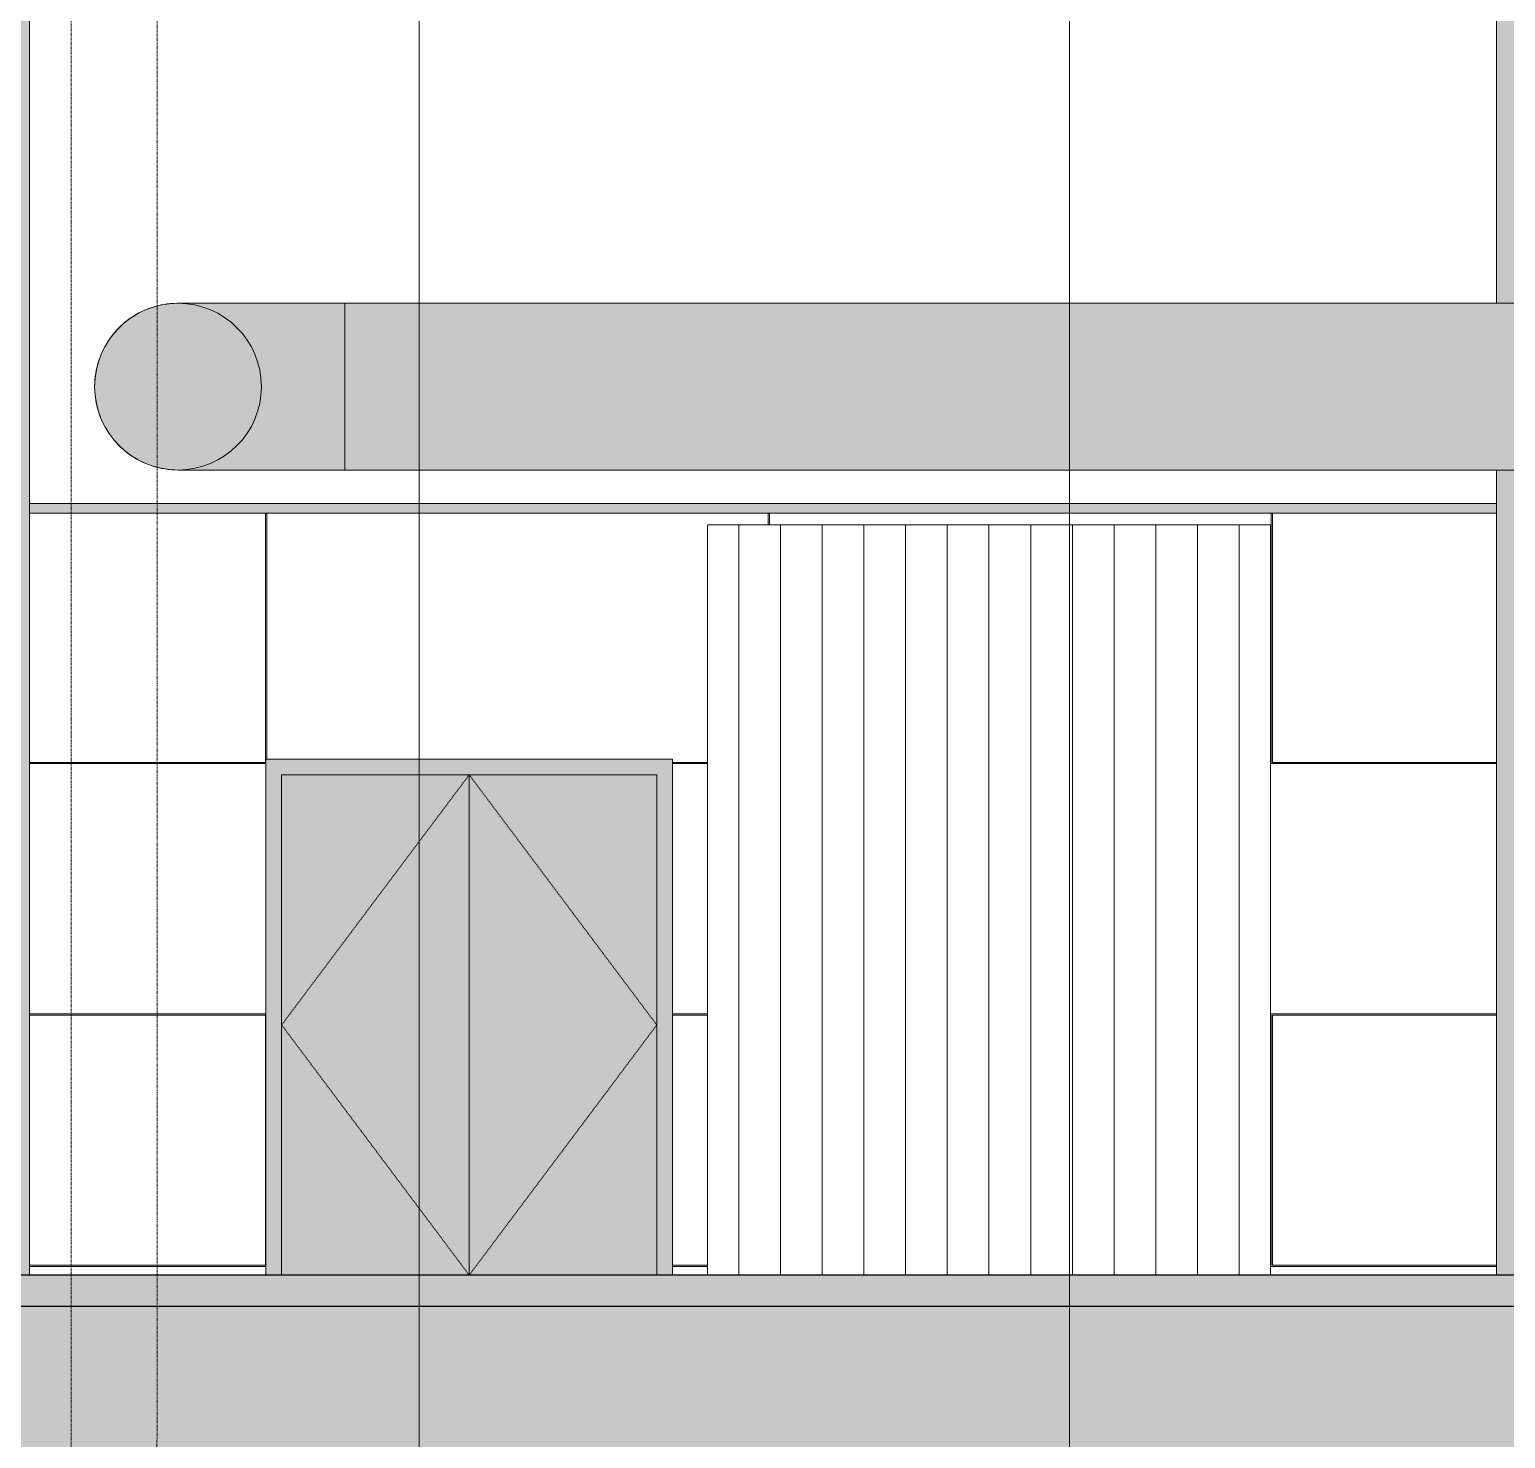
# Model space of a CAD drawing. Header units: inches. Extents: x 21380 to 98133, y -290 to 853.
# Drawn here: x 22799.4 to 23082.6, y -31.4 to 239 of the extents above; entities that cross this region are included whole.
import ezdxf

# ---------------------------------------------------------------- set-up
doc = ezdxf.new("R2010")
doc.units = ezdxf.units.IN
doc.header["$MEASUREMENT"] = 0
for name, pattern in [('Dash 1_16_', [0.125, 0.0625, -0.0625]), ('Dash Dot 3_16_', [0.3125, 0.1875, -0.0625, 0, -0.0625]), ('Grid Line 1_2_', [0.875, 0.5, -0.125, 0.125, -0.125])]:
    doc.linetypes.add(name, pattern=pattern)
for name, color, linetype, lineweight in [('A-ANNO-SYMB', 150, 'Continuous', 9), ('A-DOOR', 31, 'Continuous', 9), ('A-DOOR-FRAM', 31, 'Continuous', 9), ('A-FLOR', 192, 'Continuous', 9), ('A-FLOR-LEVL', 51, 'Continuous', 9), ('A-FLOR-PATT', 8, 'Continuous', 25), ('A-WALL', 113, 'Continuous', 9), ('A-WALL-PATT', 111, 'Continuous', 25), ('C-TOPO', 7, 'Continuous', 9), ('G-ANNO-SYMB', 111, 'Continuous', 9), ('M-HVAC-DUCT', 70, 'Continuous', 9), ('S-BEAM', 12, 'Continuous', 9), ('S-COLS', 52, 'Continuous', 9), ('S-GRID', 1, 'Continuous', 9)]:
    doc.layers.add(name, color=color, linetype=linetype, lineweight=lineweight)

# ---------------------------------------------------------------- blocks, each defined once
blk = doc.blocks.new('Struct_Xcel_Sports Complex_rvt-1-Building Section - East_West looking North')
at = {"layer": 'A-FLOR-PATT', "lineweight": 9}
h = blk.add_hatch(dxfattribs=at)
h.set_pattern_fill('FP_9', style=0, pattern_type=2)
h.set_pattern_definition([(50, (22097.104, 100.19), (55.0854, -4.81984), [5.76, -63.36]), (355, (22097.104, 100.19), (-10.6557, 57.7685), [4.608, -50.688]), (100.451, (22101.695, 99.787), (44.4295, 52.94866), [4.895, -53.848]), (46.184, (22097.104, 115.55), (81.9644, -12.7121), [8.64, -95.04]), (96.636, (22103.935, 114.49), (71.7815, 74.8124), [7.343, -80.772]), (351.184, (22097.1, 115.55), (71.782, 74.8124), [6.912, -76.032]), (21, (22104.784, 111.71), (45.84207, -30.92146), [5.76, -63.36]), (326, (22104.784, 111.71), (18.6871, 55.6915), [4.608, -50.688]), (71.451, (22108.605, 109.13), (64.5289, 24.7701), [4.895, -53.848]), (37.5, (22097.104, 100.189), (0.93389, 25.56682), [2.534, -47.539, 2.534, -48.922, -50.88]), (37.5, (22097.104, 100.189), (0.93389, 25.56682), [-101.53, 2.534, -48.346]), (7.5, (22097.104, 100.19), (20.20404, 30.2913), [2.534, -26.803, 2.534, -46.387, -19.392]), (7.5, (22097.104, 100.19), (20.20404, 30.2913), [-78.259, 2.534, -16.858]), (327.5, (22079.978, 100.19), (40.99778, -1.7324), [2.534, -16.666, 2.534, -57.37, -79.488]), (327.5, (22079.978, 100.19), (40.99778, -1.7324), [-79.104, 2.534, -76.954]), (317.5, (22072.298, 100.19), (44.78888, 7.68784), [2.534, -22.426, 2.534, -37.248, -56.448]), (317.5, (22072.298, 100.19), (44.78888, 7.68784), [-64.742, 2.534, -53.914])])
h.paths.add_polyline_path([(22772.64, -6), (26273.39, -6), (26273.39, 0), (22772.64, 0), (22772.64, -1.69)], flags=0)
at = {"layer": 'A-FLOR', "color": 250, "lineweight": 25}
for p, q in [((26273.39, 0), (22772.64, 0)), ((26273.39, -6), (22772.64, -6))]:
    blk.add_line(p, q, dxfattribs=at)
blk = doc.blocks.new('Double-Flush - 72_ x 96_-983185-Building Section - East_West looking North')
at = {"layer": 'A-DOOR'}
for points in [[(22883.77, 0), (22883.77, 96), (22847.77, 96), (22847.77, 0), (22854.71, 0)], [(22919.77, 0), (22919.77, 96), (22883.77, 96), (22883.77, 0), (22900.27, 0)]]:
    blk.add_hatch(color=256, dxfattribs=at).paths.add_polyline_path(points, flags=0)
at = {"layer": 'A-DOOR-FRAM'}
blk.add_hatch(color=256, dxfattribs=at).paths.add_polyline_path([(22844.77, 0), (22847.77, 0), (22847.77, 96), (22919.77, 96), (22919.77, 0), (22922.77, 0), (22922.77, 99), (22844.77, 99), (22844.77, 76.43)], flags=0)
at = {"layer": 'A-DOOR', "linetype": 'Dash 1_16_'}
for p, q in [((22847.77, 48), (22883.77, 96)), ((22883.77, 96), (22919.77, 48)), ((22883.77, 0), (22847.77, 48)), ((22883.77, 0), (22919.77, 48))]:
    blk.add_line(p, q, dxfattribs=at)
at = {"layer": 'A-DOOR'}
for p, q in [((22883.77, 0), (22883.77, 96)), ((22883.77, 96), (22883.77, 0))]:
    blk.add_line(p, q, dxfattribs=at)
at = {"layer": 'A-DOOR-FRAM'}
for p, q in [((22922.77, 99), (22844.77, 99)), ((22844.77, 99), (22844.77, 0)), ((22922.77, 0), (22922.77, 99)), ((22847.77, 0), (22847.77, 96)), ((22847.77, 96), (22919.77, 96)), ((22919.77, 96), (22919.77, 0))]:
    blk.add_line(p, q, dxfattribs=at)
blk = doc.blocks.new('overhead door - one-983186-Building Section - East_West looking North')
at = {"layer": 'A-DOOR'}
h = blk.add_hatch(dxfattribs=at)
h.set_pattern_fill('FP_11', color=256, style=0, pattern_type=2)
h.set_pattern_definition([(90, (22983.515, 0), (-8, 5e-16), [])])
h.paths.add_polyline_path([(22995.08, 0), (23037.52, 0), (23037.52, 144), (22929.52, 144), (22929.52, 0)], flags=0)
for p, q in [((22929.52, 144), (22929.52, 0)), ((23037.52, 144), (22929.52, 144)), ((23037.52, 0), (23037.52, 144))]:
    blk.add_line(p, q, dxfattribs=at)
blk = doc.blocks.new('columns and girder2 - one-V30-Building Section - East_West looking North')
at = {"layer": 'S-BEAM'}
h = blk.add_hatch(color=256, dxfattribs=at)
h.paths.add_polyline_path([(23085.52, 0), (23085.89, 0), (23085.89, 1), (23090.89, 1), (23090.89, 154.5), (23080.89, 154.5), (23080.89, 0), (23085.39, 0)], flags=0)
h.paths.add_polyline_path([(23080.89, 186.5), (23090.89, 186.5), (23090.89, 330.48), (23080.89, 330.48), (23080.89, 232.68)], flags=0)
for p, q in [((23080.89, 186.5), (23080.89, 330.48)), ((23080.89, 0), (23080.89, 154.5))]:
    blk.add_line(p, q, dxfattribs=at)
blk = doc.blocks.new('Girt_Z - 10_D-1516133-Building Section - East_West looking North')
at = {"layer": 'S-BEAM'}
h = blk.add_hatch(color=256, dxfattribs=at)
h.paths.add_polyline_path([(25985.89, 146.25), (25998.27, 146.26), (25998.27, 148.06), (25985.89, 148.06), (25985.89, 146.25)], flags=0)
h.paths.add_polyline_path([(25999.52, 146.25), (26017.89, 146.25), (26017.89, 148.06), (25999.52, 148.06), (25999.52, 146.26)], flags=0)
h.paths.add_polyline_path([(26259.39, 146.25), (26259.39, 148.06), (26256.43, 148.06), (26256.43, 146.25), (26258.7, 146.25)], flags=0)
h.paths.add_polyline_path([(26249.8, 146.25), (26249.8, 148.06), (26244.43, 148.06), (26244.43, 146.25)], flags=0)
h.paths.add_polyline_path([(26019.14, 146.25), (26201.8, 146.25), (26201.8, 148.06), (26019.14, 148.06)], flags=0)
h.paths.add_polyline_path([(26237.8, 146.25), (26237.8, 148.06), (26232.43, 148.06), (26232.43, 146.25)], flags=0)
h.paths.add_polyline_path([(26225.8, 146.25), (26225.8, 148.06), (26220.43, 148.06), (26220.43, 146.25), (26223.61, 146.25)], flags=0)
h.paths.add_polyline_path([(26208.43, 146.25), (26213.8, 146.25), (26213.8, 148.06), (26208.43, 148.06)], flags=0)
h.paths.add_polyline_path([(23370.39, 146.25), (23370.39, 148.06), (23090.89, 148.06), (23090.89, 146.25), (23275.82, 146.25)], flags=0)
h.paths.add_polyline_path([(23080.89, 146.25), (23080.89, 148.06), (22799.39, 148.06), (22799.39, 146.25), (23037.52, 146.25)], flags=0)
h.paths.add_polyline_path([(23416.19, 146.25), (23483.87, 146.25), (23485.19, 148.06), (23380.39, 148.06), (23380.39, 146.25)], flags=0)
h.paths.add_polyline_path([(25968.77, 146.25), (25975.89, 146.25), (25975.89, 148.06), (25696.39, 148.06), (25696.39, 146.25), (25942.87, 146.25)], flags=0)
h.paths.add_polyline_path([(23486.3, 146.25), (23555.48, 146.25), (23554.1, 148.06), (23486.47, 148.06), (23485.14, 146.25), (23485.5, 146.25)], flags=0)
h.paths.add_polyline_path([(24644.44, 146.25), (24713.44, 146.25), (24712.07, 148.06), (24644.44, 147.98), (24643.18, 146.25), (24644.33, 146.25)], flags=0)
h.paths.add_polyline_path([(25686.39, 146.25), (25686.39, 148.06), (25658.17, 148), (25658.17, 146.25), (25662.13, 146.25)], flags=0)
h.paths.add_polyline_path([(25585.63, 146.25), (25586.17, 146.25), (25586.17, 148.06), (25406.89, 148.06), (25406.89, 146.25), (25585.59, 146.25)], flags=0)
h.paths.add_polyline_path([(25396.89, 146.25), (25396.89, 148.06), (25117.39, 148.06), (25117.39, 146.25), (25381.39, 146.25)], flags=0)
h.paths.add_polyline_path([(25107.39, 146.25), (25107.39, 148.06), (24992.61, 148), (24992.61, 146.25), (25100.64, 146.25)], flags=0)
h.paths.add_polyline_path([(23605.87, 146.25), (23659.89, 146.25), (23659.89, 148.06), (23555.37, 148.06), (23556.75, 146.25), (23605.42, 146.25)], flags=0)
h.paths.add_polyline_path([(24920.61, 146.25), (24920.61, 148.06), (24827.89, 148.06), (24827.89, 146.25), (24920.23, 146.25)], flags=0)
h.paths.add_polyline_path([(23669.89, 146.25), (23949.39, 146.25), (23949.39, 148.06), (23669.89, 148.06)], flags=0)
h.paths.add_polyline_path([(24817.89, 146.25), (24817.89, 148.06), (24713.34, 148.06), (24714.72, 146.25), (24749.72, 146.25)], flags=0)
h.paths.add_polyline_path([(23959.39, 146.25), (24238.89, 146.25), (24238.89, 148.06), (23959.39, 148.06)], flags=0)
h.paths.add_polyline_path([(24248.89, 146.25), (24528.39, 146.25), (24528.39, 148.06), (24248.89, 148.06)], flags=0)
h.paths.add_polyline_path([(24538.39, 146.25), (24641.9, 146.25), (24643.22, 148.06), (24538.39, 148.06)], flags=0)
blk.add_line((22799.39, 148.06), (23080.89, 148.06), dxfattribs=at)
blk = doc.blocks.new('Round Elbow - 1_0 D-1542880-Building Section - East_West looking North')
at = {"layer": 'M-HVAC-DUCT'}
for points in [[(22827.89, 154.5), (22830.67, 154.74), (22833.36, 155.46), (22835.89, 156.64), (22838.17, 158.24), (22840.15, 160.22), (22841.75, 162.5), (22842.93, 165.03), (22843.65, 167.72), (22843.89, 170.5), (22843.65, 173.28), (22842.93, 175.97), (22841.75, 178.5), (22840.15, 180.78), (22838.17, 182.76), (22835.89, 184.36), (22833.36, 185.54), (22830.67, 186.26), (22827.89, 186.5), (22825.11, 186.26), (22822.42, 185.54), (22819.61, 184.16), (22817.61, 182.76), (22815.63, 180.78), (22814.03, 178.5), (22812.86, 175.97), (22812.13, 173.28), (22811.89, 170.5), (22812.13, 167.72), (22812.86, 165.03), (22814.03, 162.5), (22815.63, 160.22), (22817.61, 158.24), (22819.89, 156.64), (22822.42, 155.46), (22825.11, 154.74), (22827.26, 154.56)], [(22845.08, 170.5), (22859.89, 170.5), (22859.89, 186.5), (22828.39, 186.46), (22831.1, 186.14), (22833.36, 185.54), (22835.89, 184.36), (22838.17, 182.76), (22840.15, 180.78), (22841.75, 178.5), (22842.93, 175.97), (22843.65, 173.28), (22843.83, 171.23), (22843.89, 170.5), (22844.86, 170.5)], [(22838.95, 154.5), (22859.89, 154.56), (22859.89, 170.5), (22843.89, 170.5), (22843.65, 167.72), (22842.93, 165.03), (22841.75, 162.5), (22840.15, 160.22), (22838.17, 158.24), (22835.89, 156.64), (22833.36, 155.46), (22830.67, 154.74), (22828.82, 154.5), (22838.67, 154.5)]]:
    blk.add_hatch(color=256, dxfattribs=at).paths.add_polyline_path(points, flags=0)
for p, q in [((22859.89, 186.5), (22859.89, 170.5)), ((22859.89, 170.5), (22859.89, 154.5))]:
    blk.add_line(p, q, dxfattribs=at)
at = {"layer": 'M-HVAC-DUCT', "flags": 128}
for points in [[(22811.89, 170.5), (22811.9, 171.14), (22811.94, 171.78), (22812.01, 172.42), (22812.09, 173.05), (22812.21, 173.68), (22812.35, 174.3), (22812.51, 174.92), (22812.7, 175.53), (22812.92, 176.14), (22813.15, 176.73), (22813.41, 177.32), (22813.7, 177.89), (22814.01, 178.45), (22814.33, 179), (22814.68, 179.53), (22815.06, 180.06), (22815.45, 180.56), (22815.86, 181.05), (22816.29, 181.52), (22816.74, 181.98), (22817.21, 182.41), (22817.7, 182.83), (22818.2, 183.23), (22818.71, 183.61), (22819.25, 183.96), (22819.79, 184.3), (22820.35, 184.61), (22820.92, 184.9), (22821.5, 185.17), (22822.09, 185.41), (22822.69, 185.63), (22823.3, 185.83), (22823.92, 186), (22824.54, 186.15), (22825.17, 186.27), (22825.8, 186.36), (22826.44, 186.43), (22827.08, 186.48), (22827.72, 186.5), (22827.89, 186.5)], [(22827.89, 186.5), (22827.92, 186.5), (22827.99, 186.5), (22828.12, 186.5), (22828.3, 186.5), (22828.53, 186.5), (22828.81, 186.5), (22829.14, 186.5), (22829.51, 186.5), (22829.94, 186.5), (22830.42, 186.5), (22830.94, 186.5), (22831.51, 186.5), (22832.12, 186.5), (22832.78, 186.5), (22833.48, 186.5), (22834.22, 186.5), (22835.01, 186.5), (22835.83, 186.5), (22836.7, 186.5), (22837.6, 186.5), (22838.53, 186.5), (22839.5, 186.5), (22840.5, 186.5), (22841.54, 186.5), (22842.6, 186.5), (22843.69, 186.5), (22844.81, 186.5), (22845.95, 186.5), (22847.11, 186.5), (22848.29, 186.5), (22849.5, 186.5), (22850.72, 186.5), (22851.95, 186.5), (22853.19, 186.5), (22854.45, 186.5), (22855.72, 186.5), (22856.99, 186.5), (22858.27, 186.5), (22859.54, 186.5), (22859.89, 186.5)], [(22827.89, 154.5), (22827.25, 154.51), (22826.61, 154.55), (22825.97, 154.62), (22825.34, 154.7), (22824.71, 154.82), (22824.09, 154.96), (22823.47, 155.12), (22822.86, 155.31), (22822.25, 155.53), (22821.66, 155.76), (22821.08, 156.02), (22820.5, 156.31), (22819.94, 156.61), (22819.39, 156.94), (22818.86, 157.29), (22818.34, 157.67), (22817.83, 158.06), (22817.34, 158.47), (22816.87, 158.9), (22816.41, 159.35), (22815.98, 159.82), (22815.56, 160.31), (22815.16, 160.81), (22814.78, 161.32), (22814.43, 161.86), (22814.09, 162.4), (22813.78, 162.96), (22813.49, 163.53), (22813.22, 164.11), (22812.98, 164.7), (22812.76, 165.3), (22812.56, 165.91), (22812.39, 166.53), (22812.24, 167.15), (22812.12, 167.78), (22812.03, 168.41), (22811.96, 169.05), (22811.91, 169.69), (22811.89, 170.33), (22811.89, 170.5)], [(22859.89, 154.5), (22858.61, 154.5), (22857.33, 154.5), (22856.06, 154.5), (22854.79, 154.5), (22853.53, 154.5), (22852.28, 154.5), (22851.05, 154.5), (22849.82, 154.5), (22848.62, 154.5), (22847.43, 154.5), (22846.26, 154.5), (22845.11, 154.5), (22843.99, 154.5), (22842.89, 154.5), (22841.82, 154.5), (22840.78, 154.5), (22839.77, 154.5), (22838.79, 154.5), (22837.84, 154.5), (22836.93, 154.5), (22836.06, 154.5), (22835.23, 154.5), (22834.43, 154.5), (22833.68, 154.5), (22832.96, 154.5), (22832.29, 154.5), (22831.67, 154.5), (22831.09, 154.5), (22830.55, 154.5), (22830.06, 154.5), (22829.63, 154.5), (22829.23, 154.5), (22828.89, 154.5), (22828.6, 154.5), (22828.36, 154.5), (22828.16, 154.5), (22828.02, 154.5), (22827.93, 154.5), (22827.89, 154.5), (22827.89, 154.5)]]:
    blk.add_lwpolyline(points, dxfattribs=at)
at = {"layer": 'M-HVAC-DUCT'}
for start, end in [(90, 180), (360, 90), (180, 270), (270, 360)]:
    blk.add_arc((22827.89, 170.5), 16, start, end, dxfattribs=at)

msp = doc.modelspace()

# ---------------------------------------------------------------- hatches: boundary and pattern name
at = {"layer": 'A-WALL-PATT', "lineweight": 9}
h = msp.add_hatch(dxfattribs=at)
h.set_pattern_fill('FP_8', color=256, style=0, pattern_type=2)
h.set_pattern_definition([(90, (26077.26, 339.5), (-193, -193), [48, -145]), (180, (26077.26, 339.5), (-2e-14, -193), [96.25, -96.75]), (270, (25981.01, 387.5), (-193, -193), [48, -145]), (180, (26077.26, 387.5), (-2e-14, -193), [96.25, -96.75]), (270, (25980.76, 387.5), (-193, -193), [48, -145]), (180, (25980.76, 387.5), (-2e-14, -193), [96.25, -96.75]), (90, (25884.51, 339.5), (-193, -193), [48, -145]), (180, (25980.76, 339.5), (-2e-14, -193), [96.25, -96.75]), (90, (26029.26, 387.75), (-193, -193), [48, -145]), (180, (26077.51, 387.75), (-2e-14, -193), [48.25, -144.75]), (180, (26077.51, 435.75), (-2e-14, -193), [48.25, -144.75]), (90, (25932.76, 387.75), (-193, -193), [48, -145]), (180, (26029.01, 387.75), (-2e-14, -193), [96.25, -96.75]), (270, (26029.01, 435.75), (-193, -193), [48, -145]), (180, (26029.01, 435.75), (-2e-14, -193), [96.25, -96.75]), (180, (25932.51, 387.75), (-2e-14, -193), [48, -145]), (270, (25932.51, 435.75), (-193, -193), [48, -145]), (180, (25932.51, 435.75), (-2e-14, -193), [48, -145]), (90, (26077.26, 436), (-193, -193), [48, -145]), (180, (26077.26, 436), (-2e-14, -193), [96.25, -96.75]), (270, (25981.01, 484), (-193, -193), [48, -145]), (180, (26077.26, 484), (-2e-14, -193), [96.25, -96.75]), (270, (25980.76, 484), (-193, -193), [48, -145]), (180, (25980.76, 484), (-2e-14, -193), [96.25, -96.75]), (270, (25884.51, 484), (-193, -193), [48, -145]), (180, (25980.76, 436), (-2e-14, -193), [96.25, -96.75]), (90, (26029.26, 484.25), (-193, -193), [48, -145]), (180, (26077.51, 484.25), (-2e-14, -193), [48.25, -144.75]), (180, (26077.51, 532.25), (-2e-14, -193), [48.25, -144.75]), (90, (25932.76, 484.25), (-193, -193), [48, -145]), (180, (26029.01, 484.25), (-2e-14, -193), [96.25, -96.75]), (270, (26029.01, 532.25), (-193, -193), [48, -145]), (180, (26029.01, 532.25), (-2e-14, -193), [96.25, -96.75]), (180, (25932.51, 484.25), (-2e-14, -193), [48, -145]), (270, (25932.51, 532.25), (-193, -193), [48, -145]), (180, (25932.51, 532.25), (-2e-14, -193), [48, -145])])
h.paths.add_polyline_path([(23080.89, 0), (23080.89, 146.25), (22799.39, 146.25), (22799.39, 0), (22844.77, 0), (22844.77, 99), (22922.77, 99), (22922.77, 0), (22929.52, 0), (22929.52, 144), (23037.52, 144), (23037.52, 0)], flags=0)
h.paths.add_polyline_path([(23837.3, 1), (23949.39, 1), (23949.39, 146.25), (23669.89, 146.25), (23669.89, 1)], flags=0)
h.paths.add_polyline_path([(23959.39, 1), (24238.89, 1), (24238.89, 146.25), (23959.39, 146.25), (23959.39, 30.57)], flags=0)
h.paths.add_polyline_path([(24750.2, 1), (24817.89, 1), (24817.89, 5.88), (24713.42, 146.25), (24643.15, 146.25), (24538.39, 5.46), (24538.39, 1), (24729.32, 1)], flags=0)
h.paths.add_polyline_path([(23656.69, 1), (23659.89, 1), (23659.89, 5.96), (23555.45, 146.25), (23485.12, 146.25), (23380.39, 5.54), (23380.39, 1), (23605.87, 1)], flags=0)
h.paths.add_polyline_path([(24827.89, 1), (25107.39, 1), (25107.39, 146.25), (24992.61, 146.25), (24992.61, 114), (24962.08, 113.93), (24961.57, 113.35), (24961.52, 113.28), (24960.68, 107.11), (24960.54, 104.58), (24960.53, 101.31), (24952.61, 101.31), (24952.64, 105.73), (24952.38, 109.05), (24951.54, 113.43), (24951.37, 113.58), (24951.05, 114), (24920.61, 114), (24920.61, 146.25), (24827.89, 146.25), (24827.89, 59.36)], flags=0)
h.paths.add_polyline_path([(25117.39, 1), (25396.89, 1), (25396.89, 146.25), (25117.39, 146.25), (25117.39, 68.96)], flags=0)
h.paths.add_polyline_path([(24391.61, 1), (24528.39, 1), (24528.39, 146.25), (24248.89, 146.25), (24248.89, 1), (24391.42, 1)], flags=0)
h.paths.add_polyline_path([(25975.89, 1), (25975.89, 146.25), (25696.39, 146.25), (25696.39, 1), (25929.77, 1), (25929.77, 99), (25971.77, 99), (25971.77, 1)], flags=0)
h.paths.add_polyline_path([(23224.26, 1), (23370.39, 1), (23370.39, 146.25), (23090.89, 146.25), (23090.89, 1), (23135.45, 1)], flags=0)
h.paths.add_polyline_path([(25406.89, 1), (25686.39, 1), (25686.39, 146.25), (25658.17, 146.25), (25658.17, 114), (25627.65, 113.93), (25627.16, 113.11), (25627.01, 112.5), (25626.34, 108.24), (25626.11, 104.39), (25626.1, 101.31), (25618.17, 101.31), (25618.21, 105.73), (25617.95, 109.05), (25617.11, 113.3), (25616.6, 114), (25586.17, 114), (25586.17, 146.25), (25406.89, 146.25), (25406.89, 76.43)], flags=0)
h.paths.add_polyline_path([(24538.39, 7.14), (24641.87, 146.25), (24538.39, 146.25), (24538.39, 49.77)], flags=0)
h.paths.add_polyline_path([(23380.39, 7.21), (23483.84, 146.25), (23380.39, 146.25), (23380.39, 11.37)], flags=0)
h.paths.add_polyline_path([(24817.89, 7.56), (24817.89, 146.25), (24714.69, 146.25), (24786.99, 49.08)], flags=0)
h.paths.add_polyline_path([(23659.89, 7.63), (23659.89, 146.25), (23556.72, 146.25), (23656.69, 11.93)], flags=0)
at = {"layer": 'C-TOPO'}
h = msp.add_hatch(dxfattribs=at)
h.set_pattern_fill('FP_2', color=256, style=0, pattern_type=2)
h.set_pattern_definition([(0, (22097.104, 100.19), (48, 48), [48, -48]), (0, (22097.104, 118.19), (48, 48), [48, -48]), (0, (22097.104, 136.19), (48, 48), [48, -48]), (90, (22103.104, 142.19), (-48, 48), [48, -48]), (90, (22121.104, 142.19), (-48, 48), [48, -48]), (90, (22139.104, 142.19), (-48, 48), [48, -48])])
h.paths.add_polyline_path([(24413.39, -79.81), (26363.98, -79.81), (26363.98, 0), (26283.39, 0), (26283.39, -36), (26286.39, -36), (26286.39, -48), (26268.39, -48), (26268.39, -36), (26273.39, -36), (26273.39, -6), (22772.64, -6), (22772.64, -79.81), (24406.09, -79.81)], flags=0)
at = {"layer": 'M-HVAC-DUCT', "lineweight": 5}
for points in [[(22870.3, 170.5), (24495.89, 170.5), (24495.89, 186.5), (22859.89, 186.5), (22859.89, 170.5)], [(24495.89, 154.5), (24495.89, 170.5), (22859.89, 170.5), (22859.89, 154.5), (24398.79, 154.5)]]:
    msp.add_hatch(color=256, dxfattribs=at).paths.add_polyline_path(points, flags=0)
at = {"layer": 'S-COLS', "lineweight": 5}
msp.add_hatch(color=256, dxfattribs=at).paths.add_polyline_path([(22791.39, 0), (22799.39, 0), (22799.39, 383.47), (22791.52, 383.47), (22791.52, 385.52), (22791.39, 385.52), (22791.39, 146.25), (22792.14, 146.25), (22792.14, 98.25), (22791.39, 98.25), (22791.39, 76.43)], flags=0)

# ---------------------------------------------------------------- linework, layer by layer
at = {"layer": 'A-ANNO-SYMB', "linetype": 'Dash Dot 3_16_'}
msp.add_line((22823.86, -31.35), (22823.86, 381.86), dxfattribs=at)
msp.add_arc((22799.86, -31.35), 24, 270, 360, dxfattribs=at)
at = {"layer": 'A-FLOR-LEVL', "linetype": 'Grid Line 1_2_'}
msp.add_line((21678.64, 0), (26557.32, 0), dxfattribs=at)
at = {"layer": 'A-WALL'}
msp.add_line((23080.89, 146.25), (22799.39, 146.25), dxfattribs=at)
at = {"layer": 'G-ANNO-SYMB'}
for p, q in [((22874.16, 545.16), (22874.16, -79.66)), ((22998.96, 545.16), (22998.96, -271.66))]:
    msp.add_line(p, q, dxfattribs=at)
at = {"layer": 'M-HVAC-DUCT'}
for p, q in [((24495.89, 186.5), (22859.89, 186.5)), ((22859.89, 154.5), (22859.89, 186.5)), ((22859.89, 154.5), (24495.89, 154.5))]:
    msp.add_line(p, q, dxfattribs=at)
at = {"layer": 'S-COLS'}
msp.add_line((22799.39, 383.47), (22799.39, 0), dxfattribs=at)
at = {"layer": 'S-GRID', "linetype": 'Grid Line 1_2_'}
msp.add_line((22807.39, -273.16), (22807.39, 671.89), dxfattribs=at)

# ---------------------------------------------------------------- block references
at = {"lineweight": 5}
msp.add_blockref('Struct_Xcel_Sports Complex_rvt-1-Building Section - East_West looking North', (0, 0), dxfattribs=at)
at = {"layer": 'A-DOOR'}
for name in ['overhead door - one-983186-Building Section - East_West looking North', 'Double-Flush - 72_ x 96_-983185-Building Section - East_West looking North']:
    msp.add_blockref(name, (0, 0), dxfattribs=at)
at = {"layer": 'M-HVAC-DUCT'}
msp.add_blockref('Round Elbow - 1_0 D-1542880-Building Section - East_West looking North', (0, 0), dxfattribs=at)
at = {"layer": 'S-BEAM'}
for name in ['columns and girder2 - one-V30-Building Section - East_West looking North', 'Girt_Z - 10_D-1516133-Building Section - East_West looking North']:
    msp.add_blockref(name, (0, 0), dxfattribs=at)

doc.saveas('drawing.dxf')
